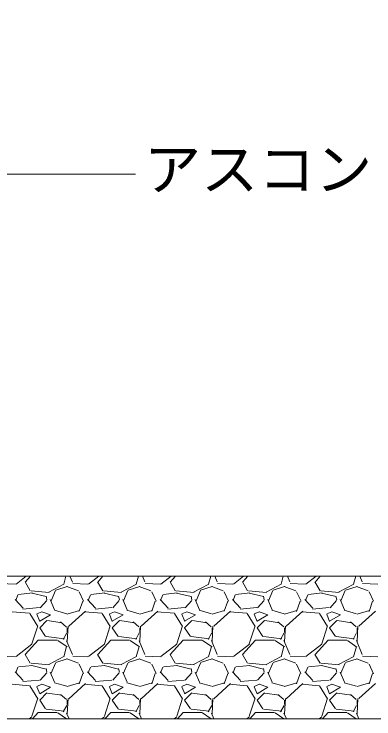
# Model space of a CAD drawing. Units: millimetres, scale not verified. Extents: x -1380 to 1380, y -955 to 955.
# Drawn here: x 593.4 to 719.5, y -350 to -102.8 of the extents above; entities that cross this region are included whole.
import ezdxf
from ezdxf.enums import TextEntityAlignment as Align

# ---------------------------------------------------------------- set-up
doc = ezdxf.new("R2010")
doc.units = ezdxf.units.MM
doc.header["$LTSCALE"] = 3
for name, color, linetype, lineweight in [('0-1_HATCH', 9, 'Continuous', 18), ('0-2_KUTAI', 3, 'Continuous', 18), ('0-3_BOUSUI', 1, 'Continuous', 18), ('0-4_MOJI', 7, 'Continuous', 18)]:
    doc.layers.add(name, color=color, linetype=linetype, lineweight=lineweight)
doc.styles.add('ＭＳ ゴシック', font='')
doc.styles.get('ＭＳ ゴシック').set_extended_font_data('MS Gothic')

msp = doc.modelspace()

# ---------------------------------------------------------------- linework, layer by layer
at = {"layer": '0-1_HATCH'}
for p, q in [((594.078, -302.74), (597.663, -299.969)), ((597.313, -302.009), (599.149, -299.969)), ((611.581, -299.969), (610.783, -302.764)), ((612.995, -299.969), (613.837, -301.968)), ((619.479, -302.739), (623.064, -299.969)), ((622.713, -302.008), (624.549, -299.969)), ((636.981, -299.969), (636.183, -302.764)), ((638.395, -299.969), (639.234, -301.962)), ((644.881, -302.738), (648.464, -299.969)), ((648.113, -302.008), (649.949, -299.969)), ((662.381, -299.969), (661.583, -302.764)), ((663.795, -299.969), (664.631, -301.956)), ((670.283, -302.737), (673.865, -299.969)), ((673.513, -302.008), (675.349, -299.969)), ((687.781, -299.969), (686.983, -302.763)), ((689.195, -299.969), (690.029, -301.95)), ((695.684, -302.736), (699.265, -299.969)), ((698.914, -302.008), (700.749, -299.969)), ((713.182, -299.969), (712.383, -302.763)), ((714.595, -299.969), (715.426, -301.944)), ((588.546, -302.524), (593.88, -302.778)), ((599.066, -305.012), (597.288, -301.964)), ((610.862, -302.728), (605.528, -305.522)), ((607.994, -304.809), (612.058, -303.539)), ((611.887, -303.486), (615.951, -305.01)), ((613.946, -302.524), (619.28, -302.778)), ((624.466, -305.011), (622.688, -301.963)), ((636.266, -302.726), (630.932, -305.52)), ((633.393, -304.809), (637.457, -303.539)), ((637.286, -303.486), (641.35, -305.01)), ((639.346, -302.524), (644.68, -302.778)), ((649.865, -305.011), (648.087, -301.963)), ((661.67, -302.724), (656.336, -305.518)), ((658.792, -304.809), (662.856, -303.539)), ((662.685, -303.485), (666.749, -305.009)), ((664.746, -302.524), (670.08, -302.778)), ((675.265, -305.01), (673.487, -301.962)), ((687.074, -302.722), (681.74, -305.516)), ((684.191, -304.81), (688.255, -303.54)), ((688.084, -303.485), (692.148, -305.009)), ((690.145, -302.524), (695.479, -302.778)), ((700.665, -305.01), (698.887, -301.962)), ((712.477, -302.72), (707.143, -305.514)), ((709.59, -304.81), (713.654, -303.54)), ((713.483, -303.485), (717.547, -305.009)), ((715.545, -302.524), (720.879, -302.778)), ((593.971, -308.456), (594.733, -306.424)), ((599.818, -305.808), (594.992, -306.316)), ((605.709, -305.591), (599.359, -305.083)), ((605.709, -305.591), (599.359, -305.083)), ((604.662, -307.093), (599.582, -305.823)), ((606.381, -308.522), (607.905, -304.966)), ((616.253, -305.395), (617.777, -308.697)), ((619.37, -308.458), (620.132, -306.426)), ((625.217, -305.809), (620.391, -306.317)), ((631.11, -305.591), (624.76, -305.083)), ((631.11, -305.591), (624.76, -305.083)), ((630.061, -307.093), (624.981, -305.823)), ((631.78, -308.524), (633.304, -304.969)), ((641.655, -305.399), (643.179, -308.701)), ((644.77, -308.459), (645.532, -306.427)), ((650.615, -305.809), (645.789, -306.317)), ((656.511, -305.591), (650.161, -305.083)), ((656.511, -305.591), (650.161, -305.083)), ((655.461, -307.093), (650.381, -305.823)), ((657.179, -308.527), (658.703, -304.971)), ((667.056, -305.403), (668.58, -308.705)), ((670.169, -308.46), (670.931, -306.428)), ((676.014, -305.809), (671.188, -306.317)), ((681.911, -305.591), (675.561, -305.083)), ((681.911, -305.591), (675.561, -305.083)), ((680.861, -307.093), (675.781, -305.823)), ((682.578, -308.529), (684.102, -304.973)), ((692.458, -305.406), (693.982, -308.708)), ((695.569, -308.461), (696.331, -306.429)), ((701.413, -305.809), (696.587, -306.317)), ((707.312, -305.591), (700.962, -305.083)), ((707.312, -305.591), (700.962, -305.083)), ((706.261, -307.093), (701.181, -305.823)), ((707.977, -308.531), (709.501, -304.975)), ((717.86, -305.41), (719.384, -308.712)), ((596.573, -311.149), (593.779, -308.101)), ((604.862, -308.438), (602.576, -310.978)), ((604.898, -308.208), (604.644, -306.938)), ((606.1, -308.158), (607.624, -311.714)), ((616.237, -312.24), (617.507, -308.684)), ((621.971, -311.146), (619.177, -308.098)), ((630.26, -308.439), (627.974, -310.979)), ((630.297, -308.206), (630.043, -306.936)), ((631.499, -308.156), (633.023, -311.712)), ((641.635, -312.245), (642.905, -308.689)), ((647.368, -311.144), (644.574, -308.096)), ((655.659, -308.441), (653.373, -310.981)), ((655.697, -308.204), (655.443, -306.934)), ((656.898, -308.153), (658.422, -311.709)), ((667.034, -312.249), (668.304, -308.693)), ((672.766, -311.141), (669.972, -308.093)), ((681.058, -308.442), (678.772, -310.982)), ((681.097, -308.202), (680.843, -306.932)), ((682.297, -308.151), (683.821, -311.707)), ((692.432, -312.254), (693.702, -308.698)), ((698.164, -311.139), (695.37, -308.091)), ((706.457, -308.443), (704.171, -310.983)), ((706.496, -308.2), (706.242, -306.93)), ((707.696, -308.149), (709.22, -311.705)), ((717.83, -312.258), (719.1, -308.702)), ((602.289, -310.939), (596.447, -311.447)), ((627.69, -310.939), (621.848, -311.447)), ((653.092, -310.939), (647.25, -311.447)), ((678.493, -310.939), (672.651, -311.447)), ((703.895, -310.939), (698.053, -311.447)), ((598.788, -312.942), (592.692, -312.434)), ((601.673, -317.539), (598.879, -312.967)), ((603.173, -312.423), (601.395, -313.185)), ((601.407, -313.292), (602.423, -315.832)), ((602.395, -315.731), (606.205, -313.445)), ((606.201, -313.447), (603.153, -312.431)), ((607.516, -311.867), (611.834, -313.137)), ((612.059, -313.192), (616.377, -311.922)), ((618.43, -312.165), (612.588, -317.499)), ((624.188, -312.942), (618.092, -312.434)), ((627.074, -317.539), (624.28, -312.967)), ((628.575, -312.422), (626.797, -313.184)), ((626.807, -313.293), (627.823, -315.833)), ((627.795, -315.731), (631.605, -313.445)), ((631.601, -313.447), (628.553, -312.431)), ((632.914, -311.867), (637.232, -313.137)), ((637.458, -313.192), (641.776, -311.922)), ((643.836, -312.159), (637.994, -317.493)), ((649.588, -312.942), (643.492, -312.434)), ((652.474, -317.539), (649.68, -312.967)), ((653.977, -312.421), (652.199, -313.183)), ((652.207, -313.294), (653.223, -315.834)), ((653.195, -315.731), (657.005, -313.445)), ((657.001, -313.447), (653.953, -312.431)), ((658.313, -311.866), (662.631, -313.136)), ((662.857, -313.192), (667.175, -311.922)), ((669.242, -312.154), (663.4, -317.488)), ((674.988, -312.942), (668.892, -312.434)), ((677.875, -317.539), (675.081, -312.967)), ((679.378, -312.42), (677.6, -313.182)), ((677.608, -313.295), (678.624, -315.835)), ((678.595, -315.73), (682.405, -313.444)), ((682.401, -313.447), (679.353, -312.431)), ((683.712, -311.866), (688.03, -313.136)), ((688.255, -313.193), (692.573, -311.923)), ((694.648, -312.149), (688.806, -317.483)), ((700.388, -312.942), (694.292, -312.434)), ((703.275, -317.54), (700.481, -312.968)), ((704.78, -312.42), (703.002, -313.182)), ((703.008, -313.296), (704.024, -315.836)), ((703.995, -315.73), (707.805, -313.444)), ((707.801, -313.447), (704.753, -312.431)), ((709.111, -311.865), (713.429, -313.135)), ((713.654, -313.193), (717.972, -311.923)), ((720.054, -312.143), (714.212, -317.477)), ((604.928, -315.482), (602.388, -318.022)), ((610.186, -316.27), (605.106, -315.508)), ((611.727, -317.746), (609.695, -315.968)), ((630.328, -315.482), (627.788, -318.022)), ((635.587, -316.27), (630.507, -315.508)), ((637.124, -317.743), (635.092, -315.965)), ((655.728, -315.482), (653.188, -318.022)), ((660.988, -316.27), (655.908, -315.508)), ((662.521, -317.741), (660.489, -315.963)), ((681.128, -315.482), (678.588, -318.022)), ((686.388, -316.27), (681.308, -315.508)), ((687.918, -317.738), (685.886, -315.96)), ((706.528, -315.482), (703.988, -318.022)), ((711.789, -316.27), (706.709, -315.508)), ((713.315, -317.736), (711.283, -315.958)), ((599.664, -323.657), (601.696, -317.307)), ((602.399, -318.036), (604.431, -321.084)), ((612.042, -319.545), (612.042, -318.021)), ((612.302, -317.464), (612.048, -322.798)), ((625.065, -323.654), (627.097, -317.304)), ((627.799, -318.036), (629.831, -321.084)), ((637.442, -319.545), (637.442, -318.021)), ((637.702, -317.461), (637.448, -322.795)), ((650.466, -323.652), (652.498, -317.302)), ((653.199, -318.036), (655.231, -321.084)), ((662.842, -319.545), (662.842, -318.021)), ((663.102, -317.457), (662.848, -322.791)), ((675.867, -323.649), (677.899, -317.299)), ((678.599, -318.036), (680.631, -321.084)), ((688.242, -319.545), (688.242, -318.021)), ((688.502, -317.453), (688.248, -322.787)), ((701.268, -323.646), (703.3, -317.296)), ((703.999, -318.036), (706.031, -321.084)), ((713.642, -319.545), (713.642, -318.021)), ((713.902, -317.449), (713.648, -322.783)), ((604.667, -321.102), (611.017, -321.864)), ((610.628, -322.106), (611.898, -319.82)), ((630.068, -321.102), (636.418, -321.864)), ((636.026, -322.11), (637.296, -319.824)), ((655.469, -321.102), (661.819, -321.864)), ((661.423, -322.114), (662.693, -319.828)), ((680.869, -321.102), (687.219, -321.864)), ((686.821, -322.119), (688.091, -319.833)), ((706.27, -321.102), (712.62, -321.864)), ((712.219, -322.123), (713.489, -319.837)), ((597.313, -327.408), (601.885, -322.328)), ((601.882, -322.339), (608.486, -322.339)), ((608.693, -322.467), (611.995, -324.753)), ((611.806, -322.544), (613.838, -327.37)), ((622.713, -327.408), (627.285, -322.328)), ((627.282, -322.339), (633.886, -322.339)), ((634.095, -322.468), (637.397, -324.754)), ((637.203, -322.538), (639.235, -327.364)), ((648.113, -327.408), (652.685, -322.328)), ((652.682, -322.339), (659.286, -322.339)), ((659.496, -322.469), (662.798, -324.755)), ((662.6, -322.532), (664.632, -327.358)), ((673.514, -327.408), (678.085, -322.328)), ((678.082, -322.339), (684.686, -322.339)), ((684.898, -322.47), (688.2, -324.756)), ((687.998, -322.526), (690.03, -327.352)), ((698.914, -327.408), (703.486, -322.328)), ((703.482, -322.339), (710.086, -322.339)), ((710.3, -322.471), (713.602, -324.757)), ((713.395, -322.52), (715.427, -327.346)), ((594.08, -328.138), (599.668, -323.82)), ((611.799, -324.608), (610.783, -328.164)), ((619.482, -328.137), (625.07, -323.819)), ((637.199, -324.608), (636.183, -328.164)), ((644.883, -328.136), (650.471, -323.818)), ((662.599, -324.608), (661.583, -328.164)), ((670.285, -328.135), (675.873, -323.817)), ((687.999, -324.607), (686.983, -328.163)), ((695.687, -328.134), (701.275, -323.816)), ((713.399, -324.607), (712.383, -328.163)), ((588.55, -327.924), (593.884, -328.178)), ((599.066, -330.412), (597.288, -327.364)), ((610.869, -328.124), (605.535, -330.918)), ((613.95, -327.924), (619.284, -328.178)), ((624.466, -330.412), (622.688, -327.364)), ((636.273, -328.122), (630.939, -330.916)), ((639.35, -327.924), (644.684, -328.178)), ((649.866, -330.411), (648.088, -327.363)), ((661.677, -328.12), (656.343, -330.914)), ((664.749, -327.924), (670.083, -328.178)), ((675.265, -330.41), (673.487, -327.362)), ((687.081, -328.118), (681.747, -330.912)), ((690.149, -327.924), (695.483, -328.178)), ((700.665, -330.41), (698.887, -327.362)), ((712.485, -328.115), (707.151, -330.909)), ((715.549, -327.924), (720.883, -328.178)), ((605.702, -330.99), (599.352, -330.482)), ((605.702, -330.99), (599.352, -330.482)), ((606.381, -333.923), (607.905, -330.367)), ((607.99, -330.21), (612.054, -328.94)), ((611.89, -328.887), (615.954, -330.411)), ((616.252, -330.794), (617.776, -334.096)), ((631.102, -330.99), (624.752, -330.482)), ((631.102, -330.99), (624.752, -330.482)), ((631.78, -333.926), (633.304, -330.37)), ((633.389, -330.21), (637.453, -328.94)), ((637.289, -328.887), (641.353, -330.411)), ((641.654, -330.797), (643.178, -334.099)), ((656.503, -330.99), (650.153, -330.482)), ((656.503, -330.99), (650.153, -330.482)), ((657.179, -333.928), (658.703, -330.372)), ((658.788, -330.21), (662.852, -328.94)), ((662.688, -328.886), (666.752, -330.41)), ((667.056, -330.801), (668.58, -334.103)), ((681.904, -330.99), (675.554, -330.482)), ((681.904, -330.99), (675.554, -330.482)), ((682.578, -333.93), (684.102, -330.374)), ((684.187, -330.211), (688.251, -328.941)), ((688.087, -328.886), (692.151, -330.41)), ((692.457, -330.804), (693.981, -334.106)), ((707.304, -330.991), (700.954, -330.483)), ((707.304, -330.991), (700.954, -330.483)), ((707.977, -333.932), (709.501, -330.376)), ((709.586, -330.211), (713.65, -328.941)), ((713.486, -328.886), (717.55, -330.41)), ((717.859, -330.808), (719.383, -334.11)), ((596.575, -336.551), (593.781, -333.503)), ((593.971, -333.857), (594.733, -331.825)), ((599.807, -331.209), (594.981, -331.717)), ((604.662, -332.493), (599.582, -331.223)), ((604.898, -333.608), (604.644, -332.338)), ((606.101, -333.559), (607.625, -337.115)), ((621.973, -336.549), (619.179, -333.501)), ((619.37, -333.858), (620.132, -331.826)), ((625.206, -331.21), (620.38, -331.718)), ((630.062, -332.493), (624.982, -331.223)), ((630.297, -333.606), (630.043, -332.336)), ((631.499, -333.557), (633.023, -337.113)), ((647.37, -336.546), (644.576, -333.498)), ((644.769, -333.859), (645.531, -331.827)), ((650.605, -331.21), (645.779, -331.718)), ((655.462, -332.493), (650.382, -331.223)), ((655.697, -333.604), (655.443, -332.334)), ((656.898, -333.554), (658.422, -337.11)), ((672.768, -336.544), (669.974, -333.496)), ((670.169, -333.861), (670.931, -331.829)), ((676.004, -331.21), (671.178, -331.718)), ((680.862, -332.493), (675.782, -331.223)), ((681.097, -333.602), (680.843, -332.332)), ((682.297, -333.552), (683.821, -337.108)), ((698.166, -336.541), (695.372, -333.493)), ((695.568, -333.862), (696.33, -331.83)), ((701.403, -331.21), (696.577, -331.718)), ((706.261, -332.493), (701.181, -331.223)), ((706.496, -333.6), (706.242, -332.33)), ((707.696, -333.55), (709.22, -337.106)), ((604.861, -333.839), (602.575, -336.379)), ((616.237, -337.642), (617.507, -334.086)), ((630.259, -333.841), (627.973, -336.381)), ((641.635, -337.646), (642.905, -334.09)), ((655.658, -333.842), (653.372, -336.382)), ((667.033, -337.651), (668.303, -334.095)), ((681.057, -333.843), (678.771, -336.383)), ((692.431, -337.655), (693.701, -334.099)), ((706.455, -333.844), (704.169, -336.384)), ((717.83, -337.66), (719.1, -334.104)), ((598.79, -338.342), (592.694, -337.834)), ((602.306, -336.338), (596.464, -336.846)), ((601.673, -342.938), (598.879, -338.366)), ((603.177, -337.821), (601.399, -338.583)), ((606.201, -338.847), (603.153, -337.831)), ((607.52, -337.268), (611.838, -338.538)), ((612.055, -338.593), (616.373, -337.323)), ((618.437, -337.559), (612.595, -342.893)), ((624.189, -338.342), (618.093, -337.834)), ((627.707, -336.338), (621.865, -336.846)), ((627.073, -342.939), (624.279, -338.367)), ((628.579, -337.82), (626.801, -338.582)), ((631.601, -338.847), (628.553, -337.831)), ((632.918, -337.268), (637.236, -338.538)), ((637.454, -338.593), (641.772, -337.323)), ((643.843, -337.553), (638.001, -342.887)), ((649.589, -338.342), (643.493, -337.834)), ((653.108, -336.338), (647.266, -336.846)), ((652.474, -342.939), (649.68, -338.367)), ((653.981, -337.819), (652.203, -338.581)), ((657.001, -338.847), (653.953, -337.831)), ((658.317, -337.267), (662.635, -338.537)), ((662.853, -338.594), (667.171, -337.324)), ((669.249, -337.548), (663.407, -342.882)), ((674.989, -338.342), (668.893, -337.834)), ((678.51, -336.338), (672.668, -336.846)), ((677.874, -342.939), (675.08, -338.367)), ((679.382, -337.818), (677.604, -338.58)), ((682.401, -338.847), (679.353, -337.831)), ((683.716, -337.267), (688.034, -338.537)), ((688.251, -338.594), (692.569, -337.324)), ((694.655, -337.543), (688.813, -342.877)), ((700.389, -338.342), (694.293, -337.834)), ((703.911, -336.338), (698.069, -336.846)), ((703.275, -342.939), (700.481, -338.367)), ((704.784, -337.818), (703.006, -338.58)), ((707.801, -338.847), (704.753, -337.831)), ((709.115, -337.267), (713.433, -338.537)), ((713.65, -338.594), (717.968, -337.324)), ((720.06, -337.537), (714.218, -342.871)), ((601.407, -338.691), (602.423, -341.231)), ((604.928, -340.882), (602.388, -343.422)), ((602.395, -341.131), (606.205, -338.845)), ((610.182, -341.669), (605.102, -340.907)), ((626.807, -338.692), (627.823, -341.232)), ((630.328, -340.882), (627.788, -343.422)), ((627.795, -341.131), (631.605, -338.845)), ((635.582, -341.669), (630.502, -340.907)), ((652.207, -338.693), (653.223, -341.233)), ((655.728, -340.882), (653.188, -343.422)), ((653.195, -341.13), (657.005, -338.844)), ((660.983, -341.669), (655.903, -340.907)), ((677.608, -338.695), (678.624, -341.235)), ((681.128, -340.882), (678.588, -343.422)), ((678.595, -341.13), (682.405, -338.844)), ((686.384, -341.67), (681.304, -340.908)), ((703.008, -338.696), (704.024, -341.236)), ((706.528, -340.882), (703.988, -343.422)), ((703.996, -341.13), (707.806, -338.844)), ((711.784, -341.67), (706.704, -340.908)), ((599.664, -349.056), (601.696, -342.706)), ((602.399, -343.436), (604.431, -346.484)), ((611.73, -343.149), (609.698, -341.371)), ((612.042, -344.945), (612.042, -343.421)), ((612.302, -342.864), (612.048, -348.198)), ((625.065, -349.054), (627.097, -342.704)), ((627.799, -343.436), (629.831, -346.484)), ((637.127, -343.146), (635.095, -341.368)), ((637.442, -344.945), (637.442, -343.421)), ((637.702, -342.86), (637.448, -348.194)), ((650.466, -349.051), (652.498, -342.701)), ((653.199, -343.436), (655.231, -346.484)), ((662.524, -343.144), (660.492, -341.366)), ((662.842, -344.945), (662.842, -343.421)), ((663.102, -342.857), (662.848, -348.191)), ((675.867, -349.048), (677.899, -342.698)), ((678.599, -343.436), (680.631, -346.484)), ((687.921, -343.141), (685.889, -341.363)), ((688.242, -344.945), (688.242, -343.421)), ((688.502, -342.853), (688.248, -348.187)), ((701.268, -349.045), (703.3, -342.695)), ((703.999, -343.436), (706.031, -346.484)), ((713.319, -343.139), (711.287, -341.361)), ((713.642, -344.945), (713.642, -343.421)), ((713.902, -342.849), (713.648, -348.183)), ((610.627, -347.508), (611.897, -345.222)), ((636.024, -347.512), (637.294, -345.226)), ((661.422, -347.517), (662.692, -345.231)), ((686.82, -347.521), (688.09, -345.235)), ((712.218, -347.525), (713.488, -345.239)), ((599.869, -349.969), (601.885, -347.728)), ((601.882, -347.739), (608.486, -347.739)), ((604.66, -346.501), (611.01, -347.263)), ((608.69, -347.865), (611.729, -349.969)), ((611.807, -347.947), (612.658, -349.969)), ((625.269, -349.969), (627.285, -347.728)), ((627.282, -347.739), (633.886, -347.739)), ((630.061, -346.501), (636.411, -347.263)), ((634.092, -347.866), (637.129, -349.969)), ((637.204, -347.941), (638.058, -349.969)), ((650.669, -349.969), (652.685, -347.728)), ((652.682, -347.739), (659.286, -347.739)), ((655.462, -346.501), (661.812, -347.263)), ((659.494, -347.867), (662.529, -349.969)), ((662.602, -347.935), (663.458, -349.969)), ((676.069, -349.969), (678.086, -347.728)), ((678.082, -347.739), (684.686, -347.739)), ((680.863, -346.501), (687.213, -347.263)), ((684.895, -347.868), (687.93, -349.969)), ((687.999, -347.929), (688.858, -349.969)), ((701.468, -349.969), (703.486, -347.728)), ((703.482, -347.739), (710.086, -347.739)), ((706.264, -346.502), (712.614, -347.264)), ((710.297, -347.869), (713.33, -349.969)), ((713.396, -347.923), (714.258, -349.969)), ((598.7, -349.969), (599.67, -349.219)), ((624.1, -349.969), (625.072, -349.218)), ((649.5, -349.969), (650.473, -349.217)), ((674.901, -349.969), (675.875, -349.216)), ((700.301, -349.969), (701.277, -349.215))]:
    msp.add_line(p, q, dxfattribs=at)
at = {"layer": '0-2_KUTAI'}
msp.add_line((300.04, -299.969), (900.043, -299.969), dxfattribs=at)
at = {"layer": '0-3_BOUSUI'}
msp.add_lwpolyline([(-389.96, -102.835), (-389.956, -306.331), (-346.318, -349.969), (900.043, -349.969)], dxfattribs=at)
at = {"layer": '0-4_MOJI'}
msp.add_lwpolyline([(635.961, -158.911), (585.961, -158.911), (492.388, -320.983)], dxfattribs=at)

# ---------------------------------------------------------------- texts
at = {"layer": '0-4_MOJI', "style": 'ＭＳ ゴシック'}
msp.add_text('アスコン', height=14.66, dxfattribs=at).set_placement((638.961, -168.911), align=Align.BOTTOM_LEFT)

doc.saveas('drawing.dxf')
